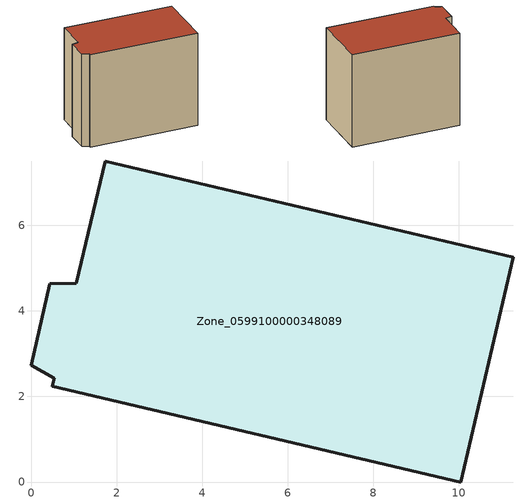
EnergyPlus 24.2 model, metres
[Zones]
Zone_0599100000348089
 floor ground (C_G): 10.04,0 0.49,2.24 0.54,2.43 0,2.73 0.44,4.63 1.06,4.64 1.73,7.5 11.28,5.25 z0
 wall outside (C_F): 0,2.73 0.54,2.43 0.49,2.24 10.04,0 11.28,5.25 1.73,7.5 1.06,4.64 0.44,4.63 0,2.73 z0:8.65
 roof outside (C_R): 10.04,0 11.28,5.25 1.73,7.5 1.06,4.64 0.44,4.63 0,2.73 0.54,2.43 0.49,2.24 z8.65
[BUILDING]
Pand.0599100000348089: North Axis=0; Terrain=City; Loads Convergence Tolerance Value=0.04; Temperature Convergence Tolerance Value=0.4; Solar Distribution=FullExterior; Maximum Number of Warmup Days=25; Minimum Number of Warmup Days=1
[Site:Location]
Rotterdam.The.Hague.AP_ZH_NLD Design_Conditions: Latitude=51.96; Longitude=4.45; Time Zone=1; Elevation=-4.5
[SITE:GROUNDTEMPERATURE:BUILDINGSURFACE]
18, 18, 18, 18, 18, 18, 18, 18, 18, 18, 18, 18
[MATERIAL] Thermal Absorptance=0.9; Solar Absorptance=0.7; Visible Absorptance=0.7
Name | Roughness | Thickness | Conductivity | Density | Specific Heat
G.TI.1992-2005 | MediumSmooth | 0.15 | 0.06 | 540 | 1210
F.TI.1992-2005 | Rough | 0.3 | 0.12 | 1920 | 840
R.TI.1992-2005 | MediumRough | 0.2 | 0.08 | 1500 | 1000
[CONSTRUCTION]
C_G: G.TI.1992-2005
C_F: F.TI.1992-2005
C_R: R.TI.1992-2005
[ZONE]
Zone_0599100000348089: Type=1; Multiplier=1; Ceiling Height=Autocalculate; Volume=Autocalculate; Floor Area=autocalculate; Part of Total Floor Area=Yes
[ZONEINFILTRATION:DESIGNFLOWRATE]
Infil_Zone_0599100000348089: Zone or ZoneList or Space or SpaceList=Zone_0599100000348089; Schedule=AlwaysOn; Design Flow Rate Calculation Method=Flow/Area; Flow Rate per Floor Area=0.0015; Constant Term Coefficient=1; Temperature Term Coefficient=0; Velocity Term Coefficient=0; Velocity Squared Term Coefficient=0
[HVACTEMPLATE:ZONE:IDEALLOADSAIRSYSTEM]
Zone_0599100000348089: Maximum Heating Supply Air Temperature=50; Minimum Cooling Supply Air Temperature=13; Maximum Heating Supply Air Humidity Ratio=0.0156; Minimum Cooling Supply Air Humidity Ratio=0.0077; Heating Limit=NoLimit; Cooling Limit=NoLimit; Dehumidification Control Type=ConstantSensibleHeatRatio; Cooling Sensible Heat Ratio=0.7; Dehumidification Setpoint=60; Humidification Control Type=None; Humidification Setpoint=30; Outdoor Air Method=None; Outdoor Air Flow Rate per Person=0.00944; Outdoor Air Flow Rate per Zone Floor Area=0; Outdoor Air Flow Rate per Zone=0; Demand Controlled Ventilation Type=None; Outdoor Air Economizer Type=NoEconomizer; Heat Recovery Type=None; Sensible Heat Recovery Effectiveness=0.7; Latent Heat Recovery Effectiveness=0.65
[ZONECONTROL:THERMOSTAT]
ThermostatControl_Zone_0599100000348089: Zone or ZoneList=Zone_0599100000348089; Control Type Schedule=DualSetpointControlType; Control 1=Thermostat_Zone_0599100000348089; Temperature Difference Between Cutout And Setpoint=0
[THERMOSTATSETPOINT:DUALSETPOINT]
Thermostat_Zone_0599100000348089: Heating Setpoint Temperature Schedule=HeatingSetpoint_Zone_0599100000348089; Cooling Setpoint Temperature Schedule=CoolingSetpoint_Zone_0599100000348089
[SCHEDULE:COMPACT]
HeatingSetpoint_Zone_0599100000348089: Through: 12/31, For: AllDays, Until: 24:00, 21
CoolingSetpoint_Zone_0599100000348089: Through: 12/31, For: AllDays, Until: 24:00, 24
DualSetpointControlType: Through: 12/31, For: AllDays, Until: 24:00, 4
AlwaysOn: Through: 12/31, For: AllDays, Until: 24:00, 1
